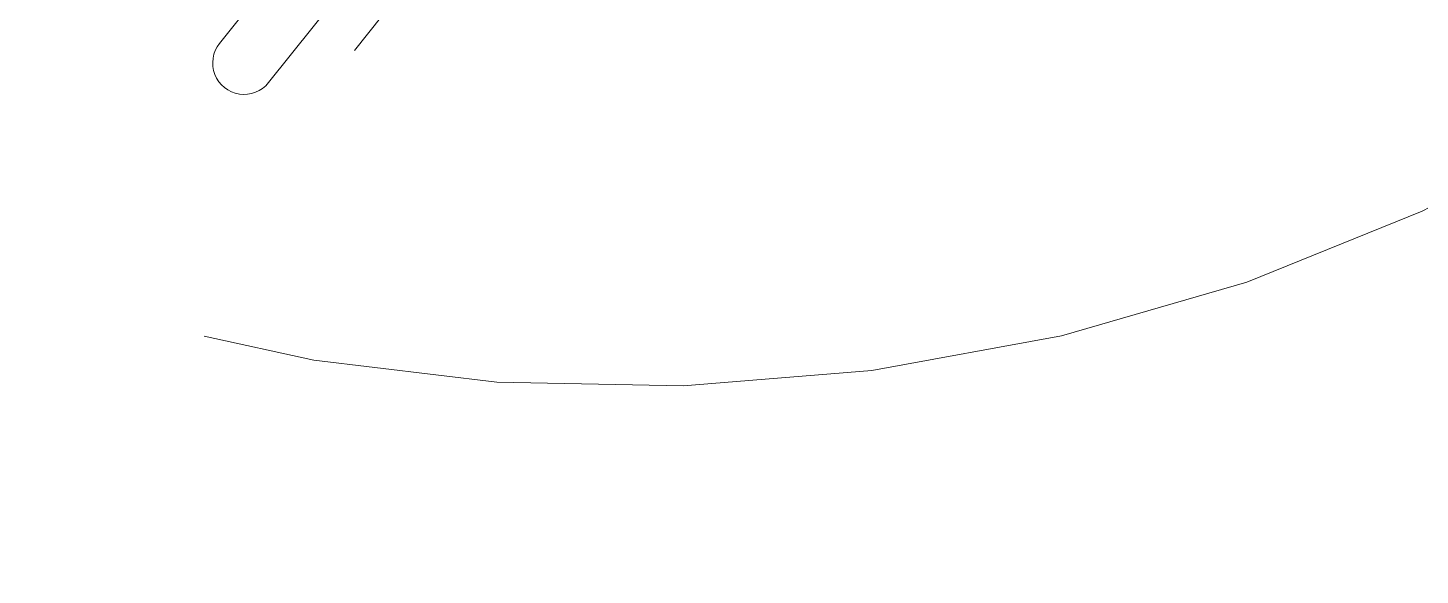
# Model space of a CAD drawing. Extents: x -14.2 to 52.3, y 3.7 to 90.9.
# Drawn here: x 41.235 to 41.79, y 17.082 to 17.3 of the extents above; entities that cross this region are included whole.
import ezdxf

# ---------------------------------------------------------------- set-up
doc = ezdxf.new("R2010")
doc.units = 0
doc.linetypes.add('limpo_PINI-PSG-PE-0102-LAZ-R00$0$IMPORT-IMPORT-DASHDOT', pattern=[1, 0.5, -0.25, 0, -0.25])
doc.layers.add('limpo_PINI-PSG-PE-0102-LAZ-R00$0$0-16', color=7, linetype='limpo_PINI-PSG-PE-0102-LAZ-R00$0$IMPORT-IMPORT-DASHDOT', lineweight=5, true_color=0x999999)
doc.layers.add('limpo_PINI-PSG-PE-0102-LAZ-R00$0$0-8', color=7, linetype='Continuous', lineweight=5, true_color=0x999999)
doc.layers.add('limpo_PINI-PSG-PE-0102-LAZ-R00$0$XR_ARQT', color=7, linetype='Continuous')
doc.layers.add('XR_ARQT', color=7, linetype='Continuous')

# ---------------------------------------------------------------- blocks, each defined once
blk = doc.blocks.new('limpo_PINI-PSG-PE-0102-LAZ-R00$0$LAZ GERAL - PNE_dwg-25011385-009 - PRE - PAV_ LAZER - GERAL')
at = {"layer": 'limpo_PINI-PSG-PE-0102-LAZ-R00$0$0-16'}
blk.add_ellipse((19.84749, -6.92302), major_axis=(-0.17232, 0.72994), ratio=1, dxfattribs=at)
at = {"layer": 'limpo_PINI-PSG-PE-0102-LAZ-R00$0$0-8'}
for p, q in [((19.73828, -7.53953), (20.05799, -7.13897)), ((19.70414, -7.55226), (20.01418, -7.16381)), ((19.6846, -7.53666), (19.92825, -7.23139))]:
    blk.add_line(p, q, dxfattribs=at)
blk.add_ellipse((19.69437, -7.54446), major_axis=(-0.01231, 0.00219), ratio=1, start_param=5.785502, end_param=8.927095, dxfattribs=at)
blk = doc.blocks.new('limpo_PINI-PSG-PE-0102-LAZ-R00')
at = {"layer": 'limpo_PINI-PSG-PE-0102-LAZ-R00$0$XR_ARQT'}
blk.add_blockref('limpo_PINI-PSG-PE-0102-LAZ-R00$0$LAZ GERAL - PNE_dwg-25011385-009 - PRE - PAV_ LAZER - GERAL', (21.66891, 24.81343), dxfattribs=at)

msp = doc.modelspace()

# ---------------------------------------------------------------- block references
at = {"layer": 'XR_ARQT'}
msp.add_blockref('limpo_PINI-PSG-PE-0102-LAZ-R00', (-0.04177, 0.01702), dxfattribs=at)

doc.saveas('drawing.dxf')
